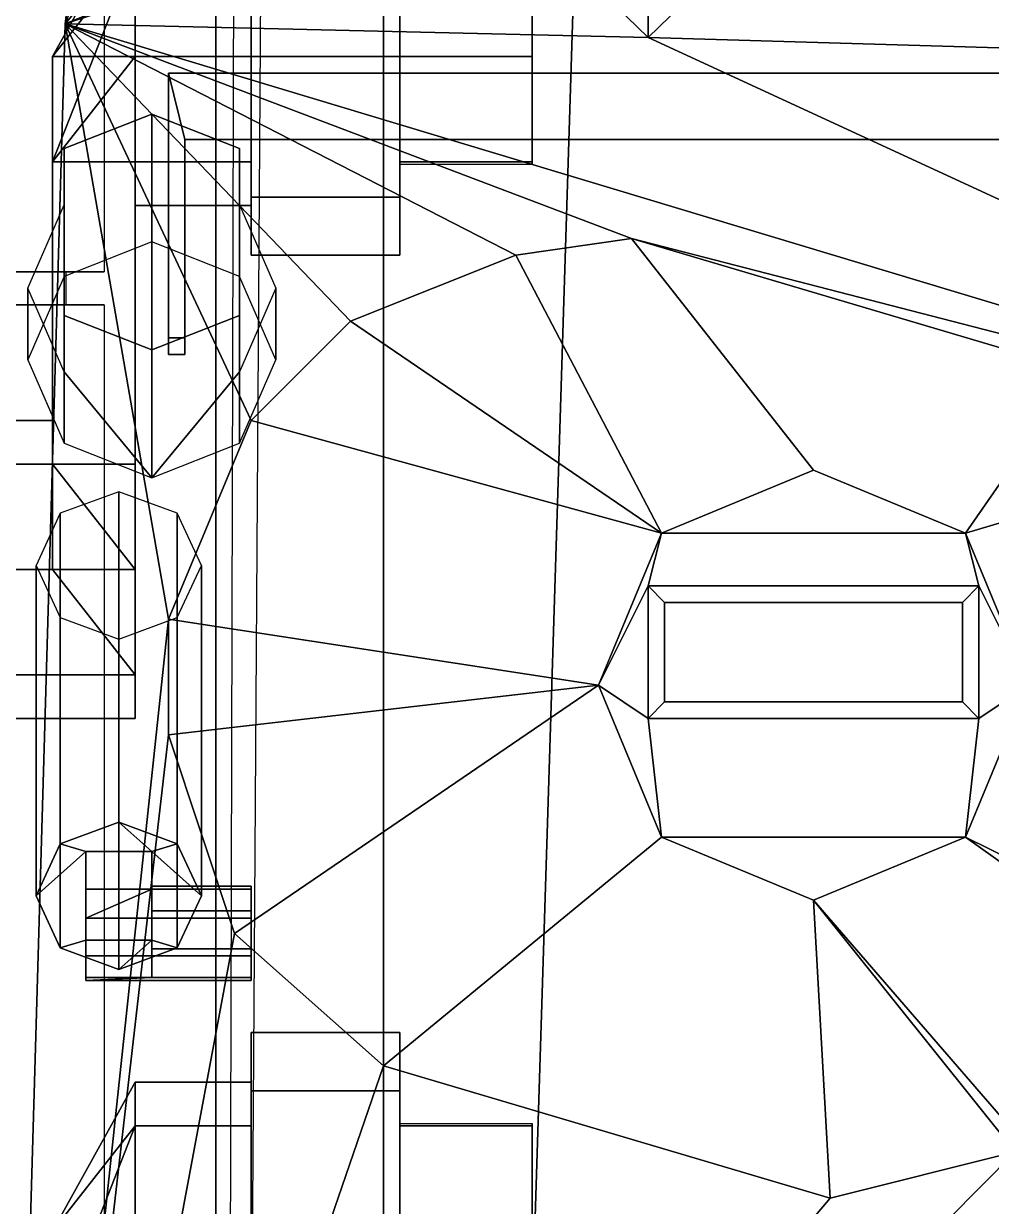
# Model space of a CAD drawing. Header units: millimetres. Extents: x -1.42 to 1.42, y -2.5 to 7.36.
# Drawn here: x -1.047 to -0.463, y 1.045 to 1.76 of the extents above; entities that cross this region are included whole.
import ezdxf

# ---------------------------------------------------------------- set-up
doc = ezdxf.new("R2010")
doc.units = ezdxf.units.MM
doc.header["$MEASUREMENT"] = 0
for name, color, linetype in [('f2', 5, 'Continuous'), ('suspension', 5, 'Continuous'), ('turret', 2, 'Continuous')]:
    doc.layers.add(name, color=color, linetype=linetype)

msp = doc.modelspace()

# ---------------------------------------------------------------- linework, layer by layer
for points in [[(-0.7923715846994537, 2.038032786885245, 1.21), (-0.9312844036697259, 2.46, 0.9500000000000001), (-1.022311973888157, 1.759872765340634, 1.381391528426478)], [(-1.022311973888157, 1.759872765340634, 1.381391528426478), (-0.9312844036697259, 2.46, 0.9500000000000001), (-0.9700000000000001, 1.893206521739128, 1.13347826086956)], [(-0.67, 2.13, 1.315), (-0.7442462120245875, 2.13, 1.284246212024588), (-0.7804779500361552, 1.858732507318371, 1.320477950036155), (-0.67, 1.751631205673758, 1.386469661150513)], [(-0.5957537879754126, 2.13, 1.284246212024588), (-0.67, 2.13, 1.315), (-0.67, 1.751631205673758, 1.386469661150513), (-0.5595220499638449, 1.858732507318371, 1.320477950036155)], [(-0.7804779500361549, 1.858732507318371, 1.320477950036155), (-0.7923715846994537, 2.038032786885245, 1.21), (-1.022311973888157, 1.759872765340634, 1.381391528426478)], [(-0.28, 1.76, 1.413636363636364), (-0.54, 1.97, 1.284242424242424), (-0.54, 1.95, 1.264242424242424), (-0.28, 1.74, 1.393636363636364)], [(-0.5595220499638787, 1.858732507318372, 1.320477950036155), (-0.28, 1.74, 1.393636363636364), (-0.28, 1.74, 1.393636363636364), (-0.54, 1.95, 1.264242424242424)], [(-0.8300000000000001, 1.94, 0.4700000000000002), (-0.8300000000000001, -1.889999999999999, 0.4700000000000002), (-0.9312844036697259, -2.35, 0.9500000000000001), (-0.9038532110091753, 1.81, 0.8200000000000001)], [(0.71, 1.94, 0.4700000000000004), (0.8300000000000001, -1.889999999999999, 0.4700000000000002), (-0.8300000000000001, -1.889999999999999, 0.4700000000000002), (-0.71, 1.94, 0.4700000000000002)], [(-0.8300000000000001, 1.939999999999999, 0.4699999999999997), (-0.71, 1.94, 0.47), (-0.8300000000000001, -1.889999999999999, 0.4700000000000002), (-0.8300000000000001, 1.939999999999999, 0.4699999999999997)], [(-1.022311973888157, 1.759872765340634, 1.381391528426478), (-0.97, 1.893206521739127, 1.133478260869559), (-0.931284403669726, 1.79, 0.9500000000000008)], [(-0.6699999999999998, 1.751631205673758, 1.386469661150513), (-0.7804779500361552, 1.858732507318371, 1.320477950036155), (-1.022311973888157, 1.759872765340634, 1.381391528426478)], [(-0.67, 1.751631205673758, 1.386469661150513), (-0.28, 1.74, 1.393636363636364), (-0.28, 1.74, 1.393636363636364), (-0.5595220499638449, 1.858732507318371, 1.320477950036155)], [(-0.9312844036697263, -2.35, 0.9500000000000001), (-1.060000000000001, 0.46, 1.56), (-1.022311973888157, 1.759872765340634, 1.381391528426478), (-0.9312844036697259, 1.79, 0.9500000000000001)], [(-0.9207339449541296, 1.790000000000001, 0.9), (-0.9312844036697263, -2.349999999999999, 0.9500000000000001), (-0.9312844036697259, 1.79, 0.9500000000000001)], [(-1.022311973888157, 1.759872765340634, 1.381391528426478), (-1.060000000000001, 0.46, 1.56), (-1.060000000000001, 0.46, 1.56), (-0.96, 1.4, 1.440186470027021)], [(-1.022311973888157, 1.759872765340634, 1.381391528426478), (-0.06000000000000005, 1.47, 1.56), (-0.06000000000000005, 1.47, 1.56), (-0.67, 1.751631205673758, 1.386469661150514)], [(-0.9099999999999915, 1.520000000000081, 1.430765854170808), (-1.022311973888157, 1.759872765340634, 1.381391528426478), (-1.022311973888157, 1.759872765340634, 1.381391528426478), (-0.9599999999999914, 1.400000000000081, 1.440186470027011)], [(-0.75, 1.62, 1.439942960354051), (-1.022311973888157, 1.759872765340634, 1.381391528426478), (-1.022311973888157, 1.759872765340634, 1.381391528426478), (-0.8499999999999999, 1.58, 1.431091884374147)], [(-0.8499999999999999, 1.58, 1.431091884374147), (-1.022311973888157, 1.759872765340634, 1.381391528426478), (-1.022311973888157, 1.759872765340634, 1.381391528426478), (-0.91, 1.52, 1.430765854170819)], [(-0.6799999999999999, 1.63, 1.448631021232291), (-1.022311973888157, 1.759872765340634, 1.381391528426478), (-1.022311973888157, 1.759872765340634, 1.381391528426478), (-0.75, 1.62, 1.439942960354051)], [(-0.06000000000000005, 1.47, 1.56), (-1.022311973888157, 1.759872765340634, 1.381391528426478), (-1.022311973888157, 1.759872765340634, 1.381391528426478), (-0.6799999999999999, 1.63, 1.44863102123229)], [(-0.67, 1.751631205673758, 1.386469661150514), (-0.06000000000000005, 1.47, 1.56), (-0.06000000000000005, 1.47, 1.56), (-0.28, 1.74, 1.393636363636364)], [(-0.32, 1.73, 1.460000000000001), (-0.96, 1.73, 1.460000000000001), (-0.9500000000000002, 1.69, 1.482500000000002), (-0.3299999999999998, 1.69, 1.482500000000002)], [(-0.32, 1.73, 1.400000000000001), (-0.96, 1.73, 1.400000000000001), (-0.96, 1.73, 1.460000000000001), (-0.32, 1.73, 1.460000000000001)], [(-0.96, 1.73, 1.400000000000001), (-0.96, 1.57, 1.500000000000001), (-0.96, 1.57, 1.550000000000001), (-0.96, 1.73, 1.460000000000001)], [(-0.96, 1.73, 1.460000000000001), (-0.96, 1.57, 1.550000000000001), (-0.9500000000000001, 1.57, 1.550000000000001), (-0.9500000000000001, 1.69, 1.482500000000002)], [(-0.3299999999999998, 1.69, 1.482500000000002), (-0.9500000000000001, 1.69, 1.482500000000001), (-0.9500000000000001, 1.69, 1.425000000000001), (-0.3299999999999998, 1.69, 1.425000000000001)], [(-0.9500000000000001, 1.69, 1.482500000000002), (-0.9500000000000001, 1.57, 1.550000000000001), (-0.9500000000000001, 1.57, 1.500000000000001), (-0.9500000000000001, 1.69, 1.425000000000001)], [(-0.6799999999999999, 1.63, 1.46863102123229), (-0.6799999999999999, 1.63, 1.448631021232291), (-0.75, 1.62, 1.439942960354049), (-0.75, 1.62, 1.45994296035405)], [(-0.5700000000000001, 1.49, 1.529999999999999), (-0.6799999999999999, 1.63, 1.468631021232291), (-0.75, 1.62, 1.459942960354051), (-0.6619238815542512, 1.451923881554251, 1.529999999999999)], [(-0.4099999999999999, 1.55, 1.518559695608799), (-0.4099999999999999, 1.55, 1.4985596956088), (-0.6799999999999999, 1.63, 1.44863102123229), (-0.6799999999999999, 1.63, 1.46863102123229)], [(-0.410000000000014, 1.549999999999989, 1.4985596956088), (-0.0600000000000141, 1.469999999999989, 1.56), (-0.0600000000000141, 1.469999999999989, 1.56), (-0.6800000000000139, 1.629999999999989, 1.448631021232291)], [(-0.4780761184457489, 1.451923881554251, 1.55), (-0.4099999999999999, 1.55, 1.518559695608798), (-0.6799999999999999, 1.63, 1.468631021232289), (-0.5700000000000001, 1.49, 1.529999999999999)], [(-0.75, 1.62, 1.45994296035405), (-0.75, 1.62, 1.43994296035405), (-0.8499999999999999, 1.58, 1.431091884374146), (-0.8499999999999999, 1.58, 1.451091884374146)], [(-0.6619238815542512, 1.451923881554251, 1.529999999999999), (-0.75, 1.62, 1.459942960354051), (-0.8499999999999999, 1.58, 1.451091884374147), (-0.6619238815542512, 1.451923881554251, 1.529999999999999)], [(-0.8499999999999999, 1.58, 1.451091884374146), (-0.8499999999999999, 1.58, 1.431091884374146), (-0.91, 1.52, 1.430765854170819), (-0.91, 1.52, 1.450765854170819)], [(-0.6619238815542512, 1.451923881554251, 1.529999999999999), (-0.8499999999999999, 1.58, 1.451091884374147), (-0.91, 1.52, 1.450765854170819), (-0.6619238815542512, 1.451923881554251, 1.529999999999999)], [(-0.96, 1.57, 1.480000000000001), (-0.96, 1.56, 1.520000000000001), (-0.96, 1.56, 1.520000000000001), (-0.96, 1.57, 1.530000000000001)], [(-0.96, 1.57, 1.530000000000001), (-0.96, 1.56, 1.520000000000001), (-0.9500000000000001, 1.56, 1.520000000000001), (-0.9500000000000001, 1.57, 1.530000000000001)], [(-0.96, 1.560000000000001, 1.520000000000001), (-0.96, 1.57, 1.480000000000001), (-0.9500000000000001, 1.57, 1.480000000000001), (-0.9500000000000001, 1.56, 1.520000000000001)], [(-0.9500000000000001, 1.560000000000001, 1.520000000000001), (-0.9500000000000001, 1.57, 1.480000000000001), (-0.9500000000000001, 1.57, 1.530000000000001), (-0.9500000000000001, 1.569999999999999, 1.530000000000001)], [(-0.4780761184457489, 1.451923881554251, 1.55), (-0.3499999999999997, 1.49, 1.53550111042751), (-0.41, 1.55, 1.518559695608798), (-0.4780761184457489, 1.451923881554251, 1.55)], [(-0.91, 1.52, 1.450765854170819), (-0.91, 1.52, 1.430765854170819), (-0.96, 1.4, 1.440186470027021), (-0.96, 1.4, 1.460186470027022)], [(-0.6619238815542512, 1.451923881554251, 1.529999999999999), (-0.91, 1.52, 1.450765854170819), (-0.96, 1.4, 1.460186470027022), (-0.7000000000000001, 1.36, 1.529999999999999)], [(-0.5700000000000001, 1.49, 1.529999999999999), (-0.6619238815542512, 1.451923881554251, 1.529999999999999), (-0.6619238815542512, 1.451923881554251, 1.55), (-0.5700000000000001, 1.49, 1.55)], [(-0.4780761184457489, 1.451923881554251, 1.55), (-0.5700000000000001, 1.49, 1.55), (-0.5700000000000001, 1.49, 1.55), (-0.6619238815542512, 1.451923881554251, 1.55)], [(-0.4780761184457489, 1.451923881554251, 1.55), (-0.5700000000000001, 1.49, 1.529999999999999), (-0.5700000000000001, 1.49, 1.55), (-0.4780761184457489, 1.451923881554251, 1.55)], [(-0.3, 1.39, 1.556542033032847), (-0.3499999999999997, 1.49, 1.53550111042751), (-0.4780761184457489, 1.451923881554251, 1.55), (-0.4400000000000001, 1.36, 1.55)], [(-0.6619238815542512, 1.451923881554251, 1.529999999999999), (-0.7000000000000001, 1.36, 1.529999999999999), (-0.7000000000000001, 1.36, 1.55), (-0.6619238815542512, 1.451923881554251, 1.55)], [(-0.7000000000000001, 1.36, 1.55), (-0.7000000000000001, 1.36, 1.55), (-0.6700000000000002, 1.42, 1.55), (-0.6619238815542512, 1.451923881554251, 1.55)], [(-0.4700000000000001, 1.42, 1.55), (-0.4780761184457489, 1.451923881554251, 1.55), (-0.6619238815542512, 1.451923881554251, 1.55), (-0.6700000000000002, 1.42, 1.55)], [(-0.4700000000000001, 1.42, 1.55), (-0.4400000000000001, 1.36, 1.55), (-0.4400000000000001, 1.36, 1.55), (-0.4780761184457489, 1.451923881554251, 1.55)], [(-0.7000000000000001, 1.36, 1.55), (-0.7000000000000001, 1.36, 1.55), (-0.6700000000000002, 1.34, 1.55), (-0.6700000000000002, 1.42, 1.55)], [(-0.4800000000000001, 1.41, 1.58), (-0.4700000000000001, 1.42, 1.55), (-0.6700000000000002, 1.42, 1.55), (-0.6600000000000001, 1.41, 1.58)], [(-0.6700000000000002, 1.42, 1.55), (-0.6700000000000002, 1.34, 1.55), (-0.6600000000000001, 1.35, 1.58), (-0.6600000000000001, 1.41, 1.58)], [(-0.4800000000000001, 1.35, 1.58), (-0.4700000000000001, 1.34, 1.55), (-0.4700000000000001, 1.42, 1.55), (-0.4800000000000001, 1.41, 1.58)], [(-0.4700000000000001, 1.34, 1.55), (-0.4400000000000001, 1.36, 1.55), (-0.4400000000000001, 1.36, 1.55), (-0.4700000000000001, 1.42, 1.55)], [(-0.6600000000000001, 1.41, 1.58), (-0.6600000000000001, 1.35, 1.58), (-0.4800000000000001, 1.35, 1.58), (-0.4800000000000001, 1.41, 1.58)], [(-0.96, 1.4, 1.440186470027021), (-1.060000000000001, 0.46, 1.56), (-1.060000000000001, 0.46, 1.56), (-0.96, 1.33, 1.449878777719329)], [(-0.96, 1.4, 1.460186470027021), (-0.96, 1.4, 1.440186470027021), (-0.96, 1.33, 1.449878777719328), (-0.96, 1.33, 1.469878777719329)], [(-0.7000000000000001, 1.36, 1.529999999999999), (-0.96, 1.4, 1.460186470027022), (-0.96, 1.33, 1.469878777719329), (-0.7000000000000001, 1.36, 1.529999999999999)], [(-0.7000000000000001, 1.36, 1.529999999999999), (-0.96, 1.33, 1.469878777719329), (-0.9199999999999999, 1.21, 1.492249977342059), (-0.7000000000000001, 1.36, 1.529999999999999)], [(-0.7000000000000001, 1.36, 1.529999999999999), (-0.9199999999999999, 1.21, 1.492249977342059), (-0.8300000000000001, 1.13, 1.516277484185511), (-0.6619238815542512, 1.268076118445749, 1.529999999999999)], [(-0.7000000000000001, 1.36, 1.529999999999999), (-0.6619238815542512, 1.268076118445749, 1.529999999999999), (-0.6619238815542512, 1.268076118445749, 1.55), (-0.7000000000000001, 1.36, 1.55)], [(-0.7000000000000001, 1.36, 1.55), (-0.7000000000000001, 1.36, 1.55), (-0.6619238815542512, 1.268076118445749, 1.55), (-0.6700000000000002, 1.34, 1.55)], [(-0.3313567839195977, 1.195929648241207, 1.580000000000001), (-0.3, 1.29, 1.570388186879001), (-0.4400000000000001, 1.36, 1.55), (-0.4780761184457489, 1.268076118445749, 1.55)], [(-0.4780761184457489, 1.268076118445749, 1.55), (-0.4400000000000001, 1.36, 1.55), (-0.4400000000000001, 1.36, 1.55), (-0.4700000000000001, 1.34, 1.55)], [(-0.6600000000000001, 1.35, 1.58), (-0.6700000000000002, 1.34, 1.55), (-0.4700000000000001, 1.34, 1.55), (-0.4800000000000001, 1.35, 1.58)], [(-0.6700000000000002, 1.34, 1.55), (-0.6619238815542512, 1.268076118445749, 1.55), (-0.4780761184457489, 1.268076118445749, 1.55), (-0.4700000000000001, 1.34, 1.55)], [(-0.96, 1.33, 1.449878777719328), (-1.060000000000001, 0.46, 1.56), (-1.060000000000001, 0.46, 1.56), (-0.9199999999999999, 1.21, 1.472249977342059)], [(-0.96, 1.33, 1.469878777719328), (-0.96, 1.33, 1.449878777719328), (-0.9199999999999999, 1.21, 1.472249977342059), (-0.9199999999999999, 1.21, 1.492249977342059)], [(-0.6619238815542512, 1.268076118445749, 1.529999999999999), (-0.8300000000000001, 1.13, 1.516277484185511), (-0.56, 1.05, 1.56620615856202), (-0.5699999999999998, 1.23, 1.55)], [(-0.6619238815542512, 1.268076118445749, 1.529999999999999), (-0.5700000000000001, 1.23, 1.55), (-0.5700000000000001, 1.23, 1.55), (-0.6619238815542512, 1.268076118445749, 1.55)], [(-0.6619238815542512, 1.268076118445749, 1.55), (-0.5700000000000001, 1.23, 1.55), (-0.5700000000000001, 1.23, 1.55), (-0.4780761184457489, 1.268076118445749, 1.55)], [(-0.4399999999999999, 1.08, 1.580000000000001), (-0.3399999999999999, 1.17, 1.580000000000001), (-0.4780761184457489, 1.268076118445749, 1.55), (-0.5700000000000001, 1.23, 1.55)], [(-0.3399999999999999, 1.17, 1.580000000000001), (-0.3313567839195977, 1.195929648241207, 1.580000000000001), (-0.4780761184457489, 1.268076118445749, 1.55)], [(-0.5699999999999998, 1.23, 1.55), (-0.5599999999999999, 1.05, 1.566206158562019), (-0.4481578947368424, 1.077960526315789, 1.58), (-0.5700000000000001, 1.23, 1.55)], [(-0.5700000000000001, 1.23, 1.55), (-0.4481578947368424, 1.077960526315789, 1.58), (-0.4399999999999998, 1.08, 1.58), (-0.5700000000000001, 1.23, 1.55)], [(-0.9199999999999999, 1.21, 1.472249977342059), (-1.060000000000001, 0.46, 1.56), (-1.06, 0.46000000000001, 1.56), (-0.8300000000000001, 1.13, 1.496277484185511)], [(-0.9199999999999999, 1.21, 1.492249977342059), (-0.9199999999999999, 1.21, 1.472249977342059), (-0.8300000000000001, 1.13, 1.496277484185511), (-0.8300000000000001, 1.13, 1.516277484185511)], [(-0.8300000000000001, 1.13, 1.49627748418551), (-1.059999999999998, 0.4600000000000156, 1.559999999999999), (-1.059999999999999, 0.4600000000000148, 1.559999999999999), (-0.56, 1.05, 1.54620615856202)], [(-0.8300000000000001, 1.13, 1.51627748418551), (-0.8300000000000001, 1.13, 1.496277484185511), (-0.56, 1.05, 1.54620615856202), (-0.56, 1.05, 1.56620615856202)], [(-0.4481578947368426, 1.077960526315789, 1.56), (-1.060000000000001, 0.46, 1.56), (1.060000000000001, 0.459999999999998, 1.56), (0.4481578947368415, 1.07796052631579, 1.56)], [(-0.56, 1.05, 1.54620615856202), (-1.059999999999999, 0.4600000000000148, 1.559999999999999), (-1.059999999999999, 0.4600000000000148, 1.559999999999999), (-0.4481578947368425, 1.077960526315789, 1.56)], [(-0.56, 1.05, 1.566206158562019), (-0.56, 1.05, 1.54620615856202), (-0.4481578947368426, 1.077960526315789, 1.56), (-0.4481578947368425, 1.077960526315789, 1.580000000000001)]]:
    msp.add_3dface(points)
at = {"layer": 'f2'}
for points in [[(-0.9988073394495431, 1.940655737704919, 1.27), (-0.9988073394495423, 1.61, 1.27), (-1.420000000000001, 1.61, 1.27), (-1.42, 2.18, 1.27)], [(-1.41, 1.61, 1.29), (-1.42, 1.61, 1.27), (-0.9988073394495423, 1.61, 1.27), (-1.022018348623857, 1.61, 1.38)], [(-1.022018348623857, 1.61, 1.38), (-1.022018348623857, 1.59, 1.38), (-1.41, 1.59, 1.29), (-1.41, 1.61, 1.29)], [(-0.9988073394495441, 1.59, 1.27), (-0.9988073394495423, 0.91, 1.27), (-1.420000000000001, 0.91, 1.27), (-1.42, 1.59, 1.27)], [(-1.022018348623857, 1.59, 1.38), (-0.9988073394495441, 1.59, 1.27), (-1.42, 1.59, 1.27), (-1.41, 1.59, 1.29)]]:
    msp.add_3dface(points, dxfattribs=at)
at = {"layer": 'suspension'}
for points in [[(-0.9799999999999993, 1.80363961030679, 0.5936396103067894), (-0.9799999999999993, 1.830000000000001, 0.53), (-1.03, 1.74, 0.4399999999999999), (-1.03, 1.676360389693211, 0.5936396103067894)], [(-0.9799999999999993, 1.830000000000001, 0.5300000000000001), (-0.9799999999999993, 1.80363961030679, 0.4663603896932109), (-1.03, 1.74, 0.4400000000000002), (-1.03, 1.74000000000003, 0.4400000000000126)], [(-0.8199999999999996, 1.824852813742386, 0.4451471862576144), (-0.8199999999999996, 1.74, 0.41), (-0.9099999999999995, 1.74, 0.41), (-0.9099999999999995, 1.824852813742386, 0.4451471862576144)], [(-0.9099999999999995, 1.824852813742386, 0.4451471862576144), (-0.9099999999999995, 1.74, 0.4100000000000003), (-0.9099999999999995, 1.74, 0.4400000000000002), (-0.9099999999999995, 1.80363961030679, 0.4663603896932108)], [(-0.8199999999999996, 1.74, 0.65), (-0.8199999999999996, 1.824852813742386, 0.6148528137423858), (-0.9099999999999995, 1.824852813742386, 0.6148528137423858), (-0.9099999999999995, 1.74, 0.65)], [(-0.9099999999999995, 1.74, 0.65), (-0.9099999999999995, 1.824852813742386, 0.6148528137423858), (-0.9099999999999995, 1.80363961030679, 0.5936396103067894), (-0.9099999999999995, 1.74, 0.62)], [(-0.8199999999999996, 1.803639610306789, 0.4663603896932107), (-0.8199999999999996, 1.74, 0.4400000000000001), (-0.8199999999999996, 1.74, 0.41), (-0.8199999999999996, 1.824852813742386, 0.4451471862576144)], [(-0.9799999999999993, 1.80363961030679, 0.4663603896932109), (-0.9799999999999993, 1.740000000000001, 0.4400000000000002), (-1.03, 1.74, 0.4400000000000002), (-1.029999999999999, 1.74, 0.4400000000000003)], [(-0.9799999999999993, 1.740000000000001, 0.6200000000000001), (-0.9799999999999993, 1.80363961030679, 0.5936396103067895), (-1.03, 1.676360389693211, 0.5936396103067895)], [(-0.9099999999999995, 1.80363961030679, 0.4663603896932107), (-0.9099999999999995, 1.74, 0.4400000000000001), (-0.9799999999999993, 1.74, 0.4400000000000001), (-0.9799999999999993, 1.80363961030679, 0.4663603896932107)], [(-0.9099999999999995, 1.74, 0.62), (-0.9099999999999995, 1.80363961030679, 0.5936396103067894), (-0.9799999999999993, 1.80363961030679, 0.5936396103067894), (-0.9799999999999993, 1.74, 0.62)], [(-0.7399999999999995, 1.803639610306789, 0.4663603896932107), (-0.7399999999999995, 1.74, 0.4400000000000001), (-0.8199999999999996, 1.74, 0.4400000000000001), (-0.8199999999999996, 1.803639610306789, 0.4663603896932107)], [(-0.7399999999999995, 1.803639610306789, 0.4663603896932107), (-0.7399999999999995, 1.805147186257614, 0.47), (-0.7399999999999995, 1.674852813742386, 0.47), (-0.7399999999999995, 1.676360389693211, 0.4663603896932107)], [(-0.7399999999999995, 1.803639610306789, 0.4663603896932107), (-0.7399999999999995, 1.676360389693211, 0.4663603896932107), (-0.7399999999999995, 1.676360389693211, 0.4663603896932107), (-0.7399999999999995, 1.74, 0.4400000000000001)], [(-1.03, 1.676360389693211, 0.5936396103067894), (-1.03, 1.74, 0.4399999999999999), (-1.03, 1.520000000000001, 0.3999999999999999), (-1.03, 1.49363961030679, 0.4636396103067892)], [(-1.03, 1.74, 0.4399999999999999), (-1.03, 1.74, 0.4399999999999999), (-1.03, 1.49363961030679, 0.3363603896932106), (-1.03, 1.520000000000001, 0.3999999999999999)], [(-0.9799999999999993, 1.739999999999995, 0.4399999999999976), (-0.9799999999999993, 1.49363961030679, 0.3363603896932106), (-1.03, 1.493639610306798, 0.3363603896932144), (-1.03, 1.74, 0.4399999999999999)], [(-0.9799999999999993, 1.676360389693211, 0.5936396103067895), (-0.9799999999999993, 1.740000000000001, 0.6200000000000001), (-1.03, 1.676360389693211, 0.5936396103067895)], [(-0.9799999999999993, 1.74, 0.4400000000000001), (-0.9799999999999993, 1.676360389693211, 0.4663603896932107), (-0.9799999999999993, 1.49363961030679, 0.3363603896932106)], [(-0.9099999999999995, 1.74, 0.4400000000000001), (-0.9099999999999995, 1.676360389693211, 0.4663603896932107), (-0.9799999999999993, 1.676360389693211, 0.4663603896932107), (-0.9799999999999993, 1.74, 0.4400000000000001)], [(-0.9099999999999995, 1.676360389693211, 0.5936396103067894), (-0.9099999999999995, 1.74, 0.62), (-0.9799999999999993, 1.74, 0.62), (-0.9799999999999993, 1.676360389693211, 0.5936396103067894)], [(-0.8199999999999996, 1.74, 0.41), (-0.8199999999999996, 1.655147186257614, 0.4451471862576143), (-0.9099999999999995, 1.655147186257615, 0.4451471862576143), (-0.9099999999999995, 1.74, 0.41)], [(-0.9099999999999995, 1.74, 0.4100000000000001), (-0.9099999999999995, 1.655147186257615, 0.4451471862576143), (-0.9099999999999995, 1.676360389693211, 0.4663603896932107), (-0.9099999999999995, 1.74, 0.4400000000000002)], [(-0.8199999999999996, 1.655147186257614, 0.6148528137423858), (-0.8199999999999996, 1.74, 0.65), (-0.9099999999999995, 1.74, 0.65), (-0.9099999999999995, 1.655147186257615, 0.6148528137423858)], [(-0.9099999999999995, 1.655147186257615, 0.6148528137423857), (-0.9099999999999995, 1.74, 0.6500000000000001), (-0.9099999999999995, 1.74, 0.6200000000000001), (-0.9099999999999995, 1.676360389693211, 0.5936396103067892)], [(-0.7399999999999995, 1.74, 0.4400000000000001), (-0.7399999999999995, 1.676360389693211, 0.4663603896932107), (-0.8199999999999996, 1.676360389693211, 0.4663603896932107), (-0.8199999999999996, 1.74, 0.4400000000000001)], [(-0.8199999999999996, 1.74, 0.4400000000000001), (-0.8199999999999996, 1.676360389693211, 0.4663603896932107), (-0.8199999999999996, 1.655147186257614, 0.4451471862576143), (-0.8199999999999996, 1.74, 0.41)], [(-0.9699999999999998, 1.628066859509644, 0.5836758131405574), (-1.023033008588991, 1.607175009184804, 0.5904639868018478), (-1.023033008588991, 1.684429257778541, 0.8282281158756362), (-0.9699999999999998, 1.705321108103381, 0.8214399422143458)], [(-0.9699999999999998, 1.562662630659108, 0.8677924913705879), (-0.9699999999999998, 1.705321108103381, 0.8214399422143458), (-1.023033008588991, 1.684429257778541, 0.8282281158756362), (-1.023033008588991, 1.583554480983948, 0.8610043177092976)], [(-0.9169669914110086, 1.607175009184804, 0.5904639868018478), (-0.9699999999999998, 1.628066859509644, 0.5836758131405574), (-0.9699999999999998, 1.705321108103381, 0.8214399422143458), (-0.9169669914110086, 1.684429257778541, 0.8282281158756362)], [(-0.9169669914110088, 1.583554480983948, 0.8610043177092976), (-0.9169669914110086, 1.684429257778541, 0.8282281158756362), (-0.9699999999999998, 1.705321108103381, 0.8214399422143458), (-0.9699999999999998, 1.562662630659108, 0.8677924913705879)], [(-1.023033008588991, 1.650437388397297, 0.7236118990831693), (-1.023033008588991, 1.549562611602703, 0.7563881009168307), (-1.023033008588991, 1.583554480983948, 0.8610043177092976), (-1.023033008588991, 1.684429257778541, 0.8282281158756362)], [(-0.9169669914110088, 1.549562611602703, 0.7563881009168307), (-0.9169669914110086, 1.650437388397297, 0.7236118990831693), (-0.9169669914110086, 1.684429257778541, 0.8282281158756362), (-0.9169669914110088, 1.583554480983948, 0.8610043177092976)], [(-1.03, 1.676360389693211, 0.5936396103067894), (-1.03, 1.676360389693211, 0.5936396103067894), (-1.03, 1.49363961030679, 0.4636396103067892), (-1.03, 1.43, 0.4899999999999999)], [(-0.9799999999999993, 1.429999999999998, 0.4899999999999991), (-0.9799999999999993, 1.676360389693211, 0.5936396103067894), (-1.03, 1.676360389693211, 0.5936396103067894), (-1.03, 1.43, 0.49)], [(-0.9799999999999993, 1.65, 0.53), (-0.9799999999999993, 1.676360389693211, 0.5936396103067894), (-0.9799999999999993, 1.43, 0.49)], [(-0.9099999999999995, 1.65, 0.53), (-0.9099999999999995, 1.676360389693211, 0.5936396103067894), (-0.9799999999999993, 1.676360389693211, 0.5936396103067894), (-0.9799999999999993, 1.65, 0.53)], [(-0.9799999999999993, 1.676360389693211, 0.4663603896932107), (-0.9799999999999993, 1.65, 0.53), (-0.9799999999999993, 1.43, 0.49), (-0.9799999999999993, 1.49363961030679, 0.3363603896932106)], [(-0.9099999999999995, 1.676360389693211, 0.4663603896932107), (-0.9099999999999995, 1.65, 0.53), (-0.9799999999999993, 1.65, 0.53), (-0.9799999999999993, 1.676360389693211, 0.4663603896932107)], [(-0.9099999999999995, 1.620000000000001, 0.5299999999999998), (-0.9099999999999995, 1.655147186257615, 0.6148528137423854), (-0.9099999999999995, 1.676360389693211, 0.5936396103067891), (-0.9099999999999995, 1.65, 0.5299999999999998)], [(-0.9099999999999995, 1.655147186257615, 0.4451471862576144), (-0.9099999999999995, 1.620000000000001, 0.53), (-0.9099999999999995, 1.65, 0.5300000000000002), (-0.9099999999999995, 1.676360389693211, 0.4663603896932109)], [(-0.7399999999999995, 1.676360389693211, 0.4663603896932107), (-0.7399999999999995, 1.674852813742386, 0.47), (-0.8199999999999996, 1.674852813742386, 0.47), (-0.8199999999999996, 1.676360389693211, 0.4663603896932107)], [(-0.8199999999999996, 1.676360389693211, 0.4663603896932107), (-0.8199999999999996, 1.674852813742386, 0.47), (-0.8199999999999996, 1.644852813742386, 0.47), (-0.8199999999999996, 1.655147186257614, 0.4451471862576143)], [(-0.8199999999999996, 1.62, 0.53), (-0.8199999999999996, 1.655147186257614, 0.6148528137423858), (-0.9099999999999995, 1.655147186257615, 0.6148528137423858), (-0.9099999999999995, 1.620000000000001, 0.53)], [(-0.8199999999999996, 1.655147186257614, 0.4451471862576143), (-0.8199999999999996, 1.62, 0.53), (-0.9099999999999995, 1.620000000000001, 0.53), (-0.9099999999999995, 1.655147186257615, 0.4451471862576143)], [(-1.023033008588991, 1.607175009184804, 0.5904639868018478), (-1.045, 1.556737620787508, 0.6068520877186785), (-1.045, 1.6, 0.74), (-1.023033008588991, 1.650437388397297, 0.7236118990831693)], [(-0.8949999999999998, 1.556737620787507, 0.6068520877186785), (-0.9169669914110086, 1.607175009184804, 0.5904639868018478), (-0.9169669914110086, 1.650437388397297, 0.7236118990831693), (-0.8949999999999998, 1.6, 0.74)], [(-1.045, 1.556737620787508, 0.6068520877186785), (-1.023033008588991, 1.506300232390211, 0.6232401886355092), (-1.023033008588991, 1.549562611602703, 0.7563881009168307), (-1.045, 1.6, 0.74)], [(-0.9169669914110088, 1.506300232390211, 0.6232401886355092), (-0.8949999999999998, 1.556737620787507, 0.6068520877186785), (-0.8949999999999998, 1.6, 0.74), (-0.9169669914110088, 1.549562611602703, 0.7563881009168307)], [(-1.023033008588991, 1.549562611602703, 0.7563881009168307), (-0.9699999999999998, 1.485408382065371, 0.6300283622967995), (-0.9699999999999998, 1.562662630659108, 0.8677924913705879), (-1.023033008588991, 1.583554480983948, 0.8610043177092976)], [(-0.9699999999999998, 1.485408382065371, 0.6300283622967995), (-0.9169669914110088, 1.549562611602703, 0.7563881009168307), (-0.9169669914110088, 1.583554480983948, 0.8610043177092976), (-0.9699999999999998, 1.562662630659108, 0.8677924913705879)], [(-1.023033008588991, 1.506300232390211, 0.6232401886355092), (-0.9699999999999998, 1.485408382065371, 0.6300283622967995), (-0.9699999999999998, 1.485408382065371, 0.6300283622967995), (-1.023033008588991, 1.549562611602703, 0.7563881009168307)], [(-0.9699999999999998, 1.485408382065371, 0.6300283622967995), (-0.9169669914110088, 1.506300232390211, 0.6232401886355092), (-0.9169669914110088, 1.549562611602703, 0.7563881009168307), (-0.9699999999999998, 1.485408382065371, 0.6300283622967995)], [(-1.03, 1.520000000000001, 0.3999999999999999), (-1.03, 1.49363961030679, 0.3363603896932106), (-1.099999999999999, 1.49363961030679, 0.3363603896932106), (-1.099999999999999, 1.520000000000001, 0.3999999999999999)], [(-1.03, 1.49363961030679, 0.4636396103067892), (-1.03, 1.520000000000001, 0.3999999999999999), (-1.099999999999999, 1.520000000000001, 0.3999999999999999), (-1.099999999999999, 1.49363961030679, 0.4636396103067892)], [(-1.03, 1.49363961030679, 0.3363603896932108), (-0.9799999999999993, 1.43, 0.3099999999999999), (-1.099999999999999, 1.43, 0.3099999999999999), (-1.099999999999999, 1.49363961030679, 0.3363603896932106)], [(-1.03, 1.43, 0.49), (-1.03, 1.49363961030679, 0.4636396103067892), (-1.099999999999999, 1.49363961030679, 0.4636396103067892), (-1.099999999999999, 1.43, 0.4899999999999999)], [(-0.9799999999999993, 1.49363961030679, 0.3363603896932108), (-0.9799999999999993, 1.43, 0.3100000000000002), (-0.9799999999999993, 1.43, 0.3100000000000002), (-1.03, 1.49363961030679, 0.3363603896932108)], [(-0.9799999999999993, 1.493639610306824, 0.336360389693225), (-0.9799999999999993, 1.430000000000035, 0.4900000000000142), (-0.9799999999999994, 1.366360389693211, 0.4636396103067892), (-0.9799999999999993, 1.43, 0.3099999999999999)], [(-0.99, 1.477005671081796, 0.5761063281346772), (-1.025355339059328, 1.463957182639131, 0.5694577911957048), (-1.025355339059328, 1.26420136275373, 0.9615006618385866), (-0.9900000000000001, 1.277249851196396, 0.968149198777559)], [(-0.9546446609406726, 1.463957182639131, 0.5694577911957048), (-0.99, 1.477005671081796, 0.5761063281346772), (-0.9900000000000001, 1.277249851196396, 0.968149198777559), (-0.9546446609406727, 1.26420136275373, 0.9615006618385866)], [(-1.025355339059328, 1.463957182639131, 0.5694577911957048), (-1.04, 1.432455344872378, 0.5534068031476997), (-1.04, 1.232699524986978, 0.9454496737905815), (-1.025355339059328, 1.26420136275373, 0.9615006618385866)], [(-0.94, 1.432455344872378, 0.5534068031476997), (-0.9546446609406726, 1.463957182639131, 0.5694577911957048), (-0.9546446609406727, 1.26420136275373, 0.9615006618385866), (-0.9400000000000001, 1.232699524986978, 0.9454496737905815)], [(-0.9799999999999993, 1.43, 0.3099999999999999), (-0.9799999999999994, 1.366360389693211, 0.3363603896932106), (-1.099999999999999, 1.366360389693211, 0.3363603896932106), (-1.099999999999999, 1.43, 0.3099999999999999)], [(-0.9799999999999994, 1.366360389693211, 0.4636396103067892), (-1.03, 1.43, 0.49), (-1.099999999999999, 1.43, 0.4899999999999999), (-1.099999999999999, 1.366360389693211, 0.4636396103067892)], [(-1.04, 1.432455344872378, 0.5534068031476997), (-1.025355339059328, 1.400953507105626, 0.5373558150996947), (-1.025355339059328, 1.201197687220225, 0.9293986857425764), (-1.04, 1.232699524986978, 0.9454496737905815)], [(-0.9799999999999993, 1.43, 0.49), (-1.03, 1.430000000000002, 0.4900000000000007), (-1.03, 1.43, 0.49), (-0.9799999999999994, 1.366360389693211, 0.4636396103067892)], [(-0.9799999999999993, 1.43, 0.3099999999999999), (-0.9799999999999994, 1.366360389693211, 0.4636396103067892), (-0.9799999999999994, 1.34, 0.3999999999999999), (-0.9799999999999994, 1.366360389693211, 0.3363603896932106)], [(-0.9546446609406726, 1.400953507105626, 0.5373558150996947), (-0.94, 1.432455344872378, 0.5534068031476997), (-0.9400000000000001, 1.232699524986978, 0.9454496737905815), (-0.9546446609406727, 1.201197687220225, 0.9293986857425764)], [(-1.025355339059328, 1.400953507105626, 0.5373558150996947), (-0.9900000000000001, 1.38790501866296, 0.5307072781607225), (-0.9900000000000001, 1.188149198777559, 0.9227501488036043), (-1.025355339059328, 1.201197687220225, 0.9293986857425764)], [(-0.9900000000000001, 1.38790501866296, 0.5307072781607225), (-0.9546446609406726, 1.400953507105626, 0.5373558150996947), (-0.9546446609406727, 1.201197687220225, 0.9293986857425764), (-0.9900000000000001, 1.188149198777559, 0.9227501488036043)], [(-0.9799999999999994, 1.366360389693211, 0.3363603896932106), (-0.9799999999999994, 1.34, 0.3999999999999999), (-1.099999999999999, 1.34, 0.3999999999999999), (-1.099999999999999, 1.366360389693211, 0.3363603896932106)], [(-0.9799999999999994, 1.34, 0.3999999999999999), (-0.9799999999999994, 1.366360389693211, 0.4636396103067892), (-1.099999999999999, 1.366360389693211, 0.4636396103067892), (-1.099999999999999, 1.34, 0.3999999999999999)], [(-1.025355339059328, 1.26420136275373, 0.9615006618385866), (-1.01, 1.259429720712628, 0.9590693887827682), (-0.97, 1.259429720712629, 0.9590693887827682), (-0.9900000000000001, 1.277249851196396, 0.968149198777559)], [(-0.9900000000000001, 1.277249851196396, 0.968149198777559), (-0.97, 1.259429720712629, 0.9590693887827682), (-0.9546446609406727, 1.26420136275373, 0.9615006618385866)], [(-1.01, 1.259429720712628, 0.9590693887827682), (-1.025355339059328, 1.26420136275373, 0.9615006618385866), (-1.04, 1.232699524986978, 0.9454496737905815), (-1.01, 1.259429720712628, 0.9590693887827682)], [(-1.01, 1.259429720712628, 0.9590693887827682), (-1.04, 1.232699524986978, 0.9454496737905815), (-1.025355339059328, 1.201197687220225, 0.9293986857425764), (-1.01, 1.205969329261326, 0.9318299587983954)], [(-0.97, 1.236730195725651, 1.003619714992186), (-0.97, 1.259429720712629, 0.9590693887827682), (-1.01, 1.259429720712629, 0.9590693887827682), (-1.01, 1.236730195725651, 1.003619714992186)], [(-1.01, 1.236730195725651, 1.003619714992186), (-1.01, 1.259429720712629, 0.9590693887827682), (-1.01, 1.205969329261326, 0.9318299587983954), (-1.01, 1.183269804274349, 0.9763802850078136)], [(-0.97, 1.259429720712629, 0.9590693887827682), (-0.9400000000000001, 1.232699524986978, 0.9454496737905815), (-0.9546446609406727, 1.26420136275373, 0.9615006618385866)], [(-0.97, 1.259429720712629, 0.9590693887827682), (-0.97, 1.205969329261326, 0.9318299587983954), (-0.9546446609406727, 1.201197687220225, 0.9293986857425764), (-0.9400000000000001, 1.232699524986978, 0.9454496737905815)], [(-0.97, 1.238531695488855, 0.9807294901687515), (-0.97, 1.238531695488855, 0.9807294901687515), (-0.97, 1.259429720712629, 0.9590693887827682), (-0.97, 1.236730195725651, 1.003619714992186)], [(-0.97, 1.205969329261326, 0.9318299587983954), (-0.97, 1.223619714992187, 0.963269804274349), (-0.97, 1.223619714992187, 0.963269804274349), (-0.97, 1.259429720712629, 0.9590693887827682)], [(-0.97, 1.223619714992187, 0.963269804274349), (-0.97, 1.238531695488855, 0.9807294901687515), (-0.97, 1.238531695488855, 0.9807294901687515), (-0.97, 1.259429720712629, 0.9590693887827682)], [(-0.91, 1.238531695488855, 0.9807294901687515), (-0.91, 1.223619714992187, 0.963269804274349), (-0.97, 1.223619714992187, 0.963269804274349), (-0.97, 1.238531695488855, 0.9807294901687515)], [(-0.91, 1.236730195725651, 1.003619714992186), (-0.91, 1.238531695488855, 0.9807294901687515), (-0.97, 1.238531695488855, 0.9807294901687515), (-0.97, 1.236730195725651, 1.003619714992186)], [(-0.91, 1.219270509831249, 1.018531695488855), (-0.91, 1.236730195725651, 1.003619714992186), (-0.97, 1.236730195725651, 1.003619714992186), (-1.01, 1.219270509831249, 1.018531695488855)], [(-0.97, 1.236730195725651, 1.003619714992186), (-0.97, 1.236730195725651, 1.003619714992186), (-1.01, 1.236730195725651, 1.003619714992186), (-1.01, 1.219270509831249, 1.018531695488855)], [(-1.01, 1.219270509831249, 1.018531695488855), (-1.01, 1.236730195725651, 1.003619714992186), (-1.01, 1.183269804274349, 0.9763802850078136), (-1.01, 1.181468304511146, 0.9992705098312484)], [(-0.91, 1.223619714992187, 0.963269804274349), (-0.91, 1.200729490168752, 0.9614683045111454), (-0.97, 1.200729490168752, 0.9614683045111454), (-0.97, 1.223619714992187, 0.963269804274349)], [(-0.97, 1.205969329261326, 0.9318299587983954), (-0.97, 1.200729490168752, 0.9614683045111454), (-0.97, 1.200729490168752, 0.9614683045111454), (-0.97, 1.223619714992187, 0.963269804274349)], [(-0.91, 1.196380285007814, 1.016730195725651), (-0.91, 1.219270509831249, 1.018531695488855), (-1.01, 1.219270509831249, 1.018531695488855), (-1.01, 1.196380285007814, 1.016730195725651)], [(-1.01, 1.196380285007814, 1.016730195725651), (-1.01, 1.219270509831249, 1.018531695488855), (-1.01, 1.181468304511146, 0.9992705098312484), (-1.01, 1.196380285007814, 1.016730195725651)], [(-1.01, 1.205969329261326, 0.9318299587983954), (-1.025355339059328, 1.201197687220225, 0.9293986857425764), (-0.9900000000000001, 1.188149198777559, 0.9227501488036043), (-0.97, 1.205969329261326, 0.9318299587983954)], [(-0.97, 1.205969329261326, 0.9318299587983954), (-0.97, 1.183269804274349, 0.9763802850078136), (-1.01, 1.183269804274349, 0.9763802850078136), (-1.01, 1.205969329261326, 0.9318299587983954)], [(-0.97, 1.205969329261326, 0.9318299587983954), (-0.9900000000000001, 1.188149198777559, 0.9227501488036043), (-0.9546446609406727, 1.201197687220225, 0.9293986857425764)], [(-0.97, 1.205969329261326, 0.9318299587983954), (-0.97, 1.183269804274349, 0.9763802850078136), (-0.97, 1.183269804274349, 0.9763802850078136), (-0.97, 1.200729490168752, 0.9614683045111454)], [(-0.91, 1.181468304511146, 0.9992705098312484), (-0.91, 1.196380285007814, 1.016730195725651), (-1.01, 1.196380285007814, 1.016730195725651), (-1.01, 1.181468304511146, 0.9992705098312484)], [(-0.91, 1.200729490168752, 0.9614683045111454), (-0.91, 1.183269804274349, 0.9763802850078136), (-0.97, 1.183269804274349, 0.9763802850078136), (-0.97, 1.200729490168752, 0.9614683045111454)], [(-0.91, 1.183269804274349, 0.9763802850078136), (-0.91, 1.181468304511146, 0.9992705098312484), (-1.01, 1.181468304511146, 0.9992705098312484), (-0.97, 1.183269804274349, 0.9763802850078136)], [(-0.97, 1.183269804274349, 0.9763802850078136), (-1.01, 1.181468304511146, 0.9992705098312484), (-1.01, 1.181468304511146, 0.9992705098312484), (-1.01, 1.183269804274349, 0.9763802850078136)], [(-0.8199999999999996, 1.114852813742386, 0.6148528137423858), (-0.8199999999999996, 1.15, 0.53), (-0.9099999999999995, 1.15, 0.53), (-0.9099999999999995, 1.114852813742386, 0.6148528137423858)], [(-0.9099999999999995, 1.114852813742386, 0.6148528137423857), (-0.9099999999999995, 1.15, 0.5300000000000002), (-0.9099999999999995, 1.120000000000001, 0.53), (-0.9099999999999995, 1.09363961030679, 0.5936396103067894)], [(-0.8199999999999996, 1.15, 0.53), (-0.8199999999999996, 1.114852813742386, 0.4451471862576144), (-0.9099999999999995, 1.114852813742386, 0.4451471862576144), (-0.9099999999999995, 1.15, 0.53)], [(-0.9099999999999995, 1.15, 0.53), (-0.9099999999999995, 1.114852813742386, 0.4451471862576144), (-0.9099999999999995, 1.09363961030679, 0.4663603896932107), (-0.9099999999999995, 1.120000000000001, 0.53)], [(-0.8199999999999996, 1.095147186257614, 0.47), (-0.8199999999999996, 1.093639610306789, 0.4663603896932107), (-0.8199999999999996, 1.114852813742386, 0.4451471862576144), (-0.8199999999999996, 1.125147186257614, 0.47)], [(-0.9799999999999993, 1.09363961030679, 0.5936396103067894), (-0.9799999999999993, 1.120000000000001, 0.53), (-1.03, 1.03, 0.4399999999999999), (-1.03, 0.9663603896932109, 0.5936396103067894)], [(-0.9799999999999993, 1.120000000000001, 0.5300000000000001), (-0.9799999999999993, 1.09363961030679, 0.4663603896932109), (-1.03, 1.03, 0.4400000000000002), (-1.03, 1.03000000000003, 0.4400000000000126)], [(-0.9099999999999995, 1.09363961030679, 0.5936396103067894), (-0.9099999999999995, 1.120000000000001, 0.53), (-0.9799999999999993, 1.120000000000001, 0.53), (-0.9799999999999993, 1.09363961030679, 0.5936396103067894)], [(-0.9099999999999995, 1.120000000000001, 0.53), (-0.9099999999999995, 1.09363961030679, 0.4663603896932107), (-0.9799999999999993, 1.09363961030679, 0.4663603896932107), (-0.9799999999999993, 1.120000000000001, 0.53)], [(-0.8199999999999996, 1.114852813742386, 0.4451471862576144), (-0.8199999999999996, 1.03, 0.41), (-0.9099999999999995, 1.03, 0.41), (-0.9099999999999995, 1.114852813742386, 0.4451471862576144)], [(-0.9099999999999995, 1.114852813742386, 0.4451471862576144), (-0.9099999999999995, 1.03, 0.4100000000000003), (-0.9099999999999995, 1.03, 0.4400000000000002), (-0.9099999999999995, 1.09363961030679, 0.4663603896932108)], [(-0.8199999999999996, 1.03, 0.65), (-0.8199999999999996, 1.114852813742386, 0.6148528137423858), (-0.9099999999999995, 1.114852813742386, 0.6148528137423858), (-0.9099999999999995, 1.03, 0.65)], [(-0.9099999999999995, 1.03, 0.65), (-0.9099999999999995, 1.114852813742386, 0.6148528137423858), (-0.9099999999999995, 1.09363961030679, 0.5936396103067894), (-0.9099999999999995, 1.03, 0.62)], [(-0.8199999999999996, 1.093639610306789, 0.4663603896932107), (-0.8199999999999996, 1.03, 0.4400000000000001), (-0.8199999999999996, 1.03, 0.41), (-0.8199999999999996, 1.114852813742386, 0.4451471862576144)], [(-0.7399999999999995, 1.095147186257614, 0.47), (-0.7399999999999995, 1.093639610306789, 0.4663603896932107), (-0.8199999999999996, 1.093639610306789, 0.4663603896932107), (-0.8199999999999996, 1.095147186257614, 0.47)], [(-0.7399999999999995, 1.093639610306789, 0.4663603896932107), (-0.7399999999999995, 1.095147186257614, 0.47), (-0.7399999999999995, 0.9648528137423857, 0.47), (-0.7399999999999995, 0.9663603896932107, 0.4663603896932107)], [(-0.9799999999999993, 1.09363961030679, 0.4663603896932109), (-0.9799999999999993, 1.030000000000001, 0.4400000000000002), (-1.03, 1.03, 0.4400000000000002), (-1.029999999999999, 1.03, 0.4400000000000003)], [(-0.9799999999999993, 1.030000000000001, 0.6200000000000001), (-0.9799999999999993, 1.09363961030679, 0.5936396103067895), (-1.03, 0.9663603896932109, 0.5936396103067895)], [(-0.9099999999999995, 1.09363961030679, 0.4663603896932107), (-0.9099999999999995, 1.03, 0.4400000000000001), (-0.9799999999999993, 1.03, 0.4400000000000001), (-0.9799999999999993, 1.09363961030679, 0.4663603896932107)], [(-0.9099999999999995, 1.03, 0.62), (-0.9099999999999995, 1.09363961030679, 0.5936396103067894), (-0.9799999999999993, 1.09363961030679, 0.5936396103067894), (-0.9799999999999993, 1.03, 0.62)], [(-0.7399999999999995, 1.093639610306789, 0.4663603896932107), (-0.7399999999999995, 1.03, 0.4400000000000001), (-0.8199999999999996, 1.03, 0.4400000000000001), (-0.8199999999999996, 1.093639610306789, 0.4663603896932107)], [(-0.7399999999999995, 1.093639610306789, 0.4663603896932107), (-0.7399999999999995, 0.9663603896932107, 0.4663603896932107), (-0.7399999999999995, 0.9663603896932107, 0.4663603896932107), (-0.7399999999999995, 1.03, 0.4400000000000001)]]:
    msp.add_3dface(points, dxfattribs=at)
at = {"layer": 'turret'}
for points in [[(-0.2870125742738173, 1.112909649383465, 1.6), (-0.5303300858899106, 0.9503300858899106, 1.6), (-0.4206864689070474, 0.9999999999999998, 1.63), (-0.2793589056265155, 1.094432058733239, 1.63)], [(-0.2870125742738173, 1.112909649383465, 1.56), (-0.5303300858899106, 0.9503300858899109, 1.56), (-0.5303300858899106, 0.9503300858899109, 1.6), (-0.2870125742738173, 1.112909649383465, 1.6)]]:
    msp.add_3dface(points, dxfattribs=at)

doc.saveas('drawing.dxf')
